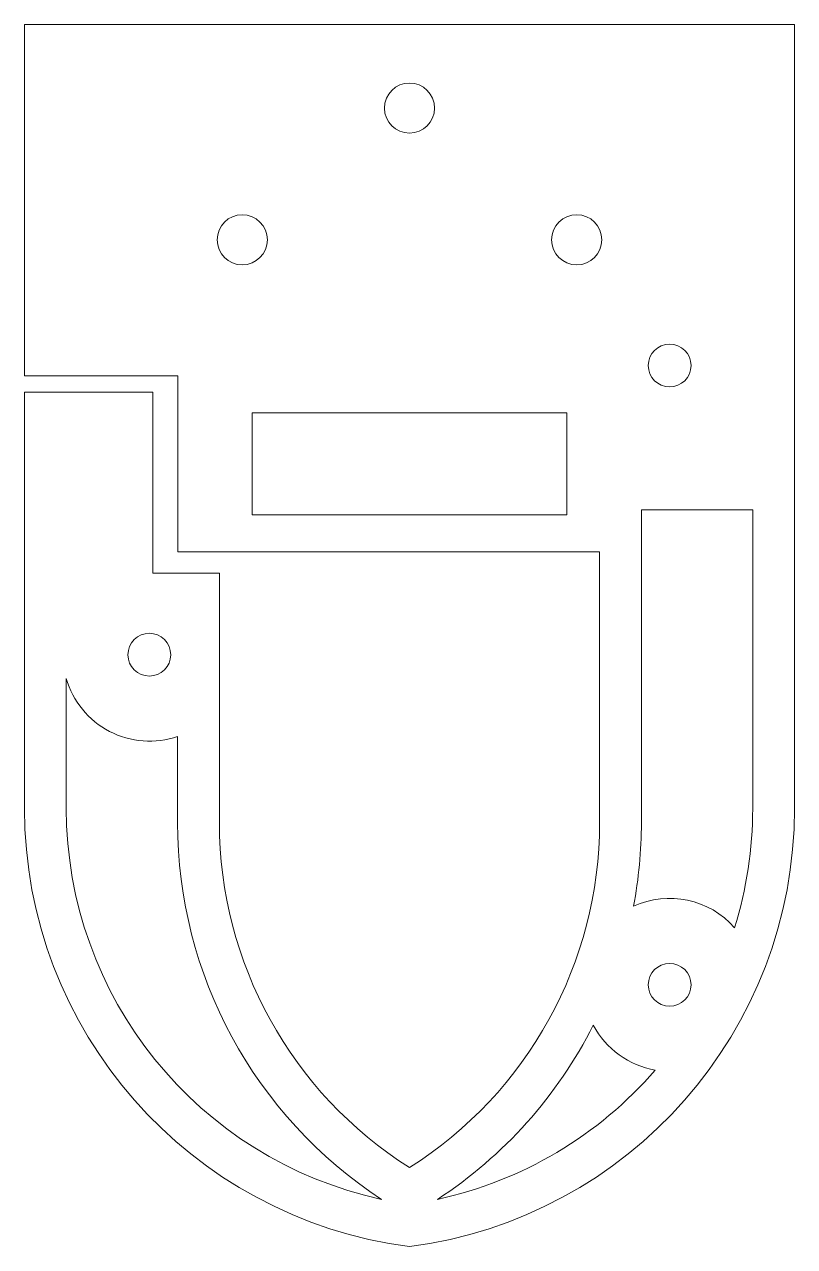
# Model space of a CAD drawing. Header units: inches. Extents: x -0.82 to 0.82, y -2.27 to 0.32.
import ezdxf

# ---------------------------------------------------------------- set-up
doc = ezdxf.new("R2010")
doc.units = ezdxf.units.IN
doc.header["$MEASUREMENT"] = 0

msp = doc.modelspace()

# ---------------------------------------------------------------- linework, layer by layer
at = {"color": 7, "linetype": 'Continuous', "lineweight": 15}
for p, q in [((-0.8158, -0.4258), (-0.8158, 0.3188)), ((-0.8158, 0.3188), (0.8158, 0.3188)), ((0.8158, 0.3188), (0.8158, -1.3418)), ((-0.4907, -0.4258), (-0.8158, -0.4258)), ((-0.4907, -0.7982), (-0.4907, -0.4258)), ((-0.8158, -0.4599), (-0.5437, -0.4599)), ((-0.8158, -1.3418), (-0.8158, -0.4599)), ((-0.5437, -0.4599), (-0.5437, -0.8433)), ((-0.3332, -0.5038), (0.3332, -0.5038)), ((-0.3332, -0.7203), (-0.3332, -0.5038)), ((0.3332, -0.7203), (0.3332, -0.5038)), ((-0.3332, -0.7203), (0.3332, -0.7203)), ((0.4913, -0.7097), (0.7273, -0.7097)), ((0.4913, -1.3723), (0.4913, -0.7097)), ((0.7273, -0.7097), (0.7272, -1.3418)), ((0.4027, -0.7982), (-0.4907, -0.7982)), ((0.4027, -1.3723), (0.4027, -0.7982)), ((-0.5437, -0.8433), (-0.4027, -0.8433)), ((-0.4027, -0.8433), (-0.4027, -1.3723)), ((-0.7272, -1.3418), (-0.7272, -1.0665)), ((-0.4913, -1.1893), (-0.4913, -1.3723))]:
    msp.add_line(p, q, dxfattribs=at)
for centre, radius in [((0, 0.1416), 0.0531), ((-0.3543, -0.1374), 0.0531), ((0.3543, -0.1374), 0.0531), ((0.5512, -0.4039), 0.0453), ((-0.5512, -1.0163), 0.0453), ((0.5512, -1.7155), 0.0453)]:
    msp.add_circle(centre, radius, dxfattribs=at)
for centre, radius, start, end in [((-0.5512, -1.0163), 0.1831, 195.8981, 289.0941), ((0.1202, -1.3418), 0.936, 180, 262.6232), ((0.1202, -1.3418), 0.8474, 180, 257.7907), ((-0.1202, -1.3418), 0.936, 277.3768, 0), ((-0.1202, -1.3418), 0.8474, 342.6409, 0), ((0.4609, -1.3723), 0.9522, 180, 236.9035), ((0.4609, -1.3723), 0.8636, 180, 237.7443), ((-0.4609, -1.3723), 0.8636, 302.2557, 0), ((-0.4609, -1.3723), 0.9522, 349.2964, 0), ((0.5512, -1.7155), 0.1831, 41.3301, 114.6843), ((-0.4609, -1.3723), 0.9522, 303.0965, 333.2408), ((0.5512, -1.7155), 0.1831, 207.8529, 260.4616), ((-0.1202, -1.3418), 0.8474, 282.2093, 319.1508)]:
    msp.add_arc(centre, radius, start, end, dxfattribs=at)

doc.saveas('drawing.dxf')
